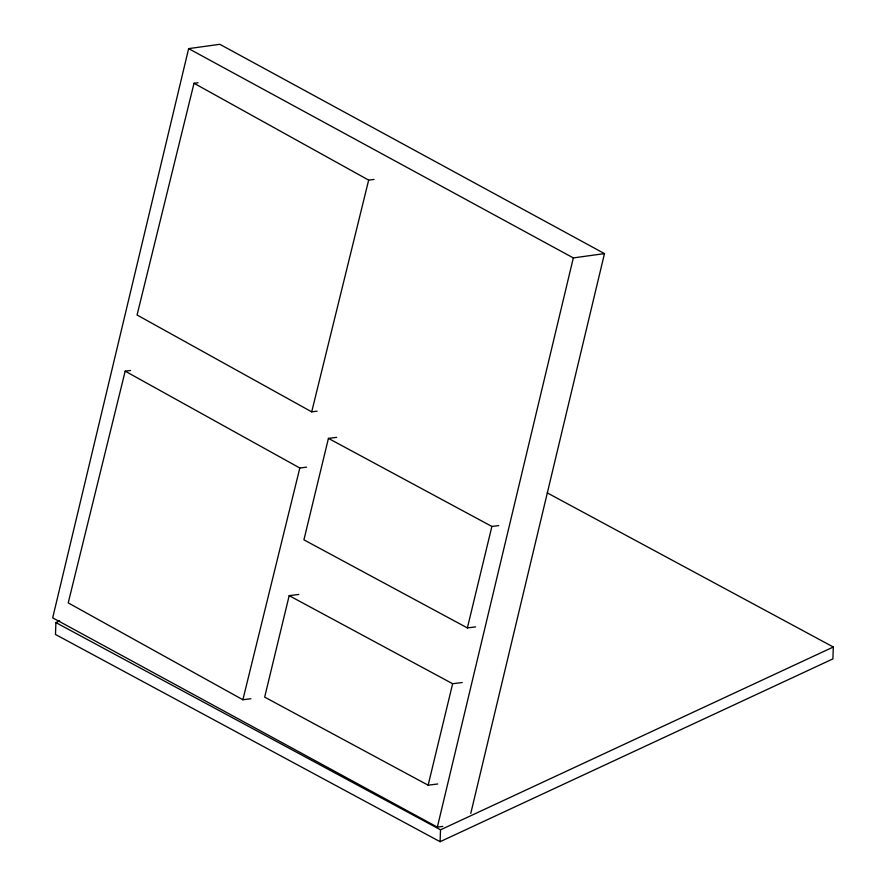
<?xml version="1.0" encoding="UTF-8"?>
<svg xmlns="http://www.w3.org/2000/svg" width="886" height="886" viewBox="0 0 886 886"><rect width="100%" height="100%" fill="white"/><g stroke="black" fill="none" stroke-linecap="round" stroke-linejoin="round"><path stroke-width="1.33" d="M59.661 620.831L55.896 622.581L55.486 634.476L440.098 841.7L832.906 658.896L833.316 647.013L547.293 492.904M440.098 841.7L440.519 829.817L833.316 647.013M470.776 813.403L604.485 253.606L219.817 44.3L188.64 48.619L52.684 617.841L437.352 827.136L442.779 826.394M437.352 827.136L573.32 257.915L604.485 253.606M298.792 594.451L289.179 595.658L264.67 697.116L428.137 785.184L437.75 783.977M336.669 437.352L328.429 438.382L303.92 539.84L467.376 627.919L475.616 626.878M428.137 785.184L452.646 683.726L462.259 682.519M467.376 627.919L491.885 526.45L498.763 525.597M198.054 82.763L194.023 83.262L137.064 315.006L311.706 411.857L317.088 411.182M130.563 370.481L125.181 371.156L68.222 602.89L242.875 699.741L250.937 698.733M311.706 411.857L368.665 180.113L374.047 179.448M242.875 699.741L299.822 468.007L306.556 467.166M328.429 438.382L491.885 526.45M289.179 595.658L452.646 683.726M55.896 622.581L440.519 829.817M188.64 48.619L573.32 257.915M194.023 83.262L368.665 180.113M125.181 371.156L299.822 468.007"/></g></svg>
